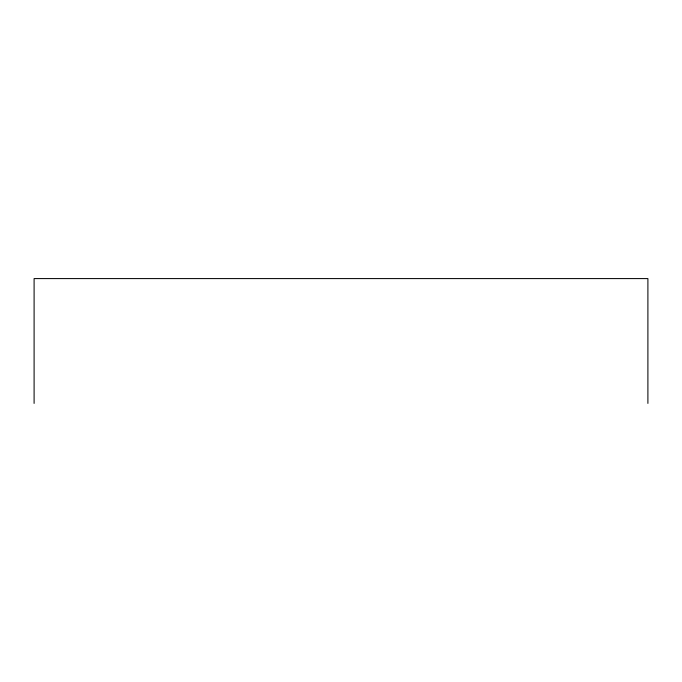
<?xml version="1.0" encoding="UTF-8"?>
<svg xmlns="http://www.w3.org/2000/svg" width="682" height="682" viewBox="0 0 682 682"><rect width="100%" height="100%" fill="white"/><g stroke="black" fill="none" stroke-linecap="round" stroke-linejoin="round"><path stroke-width="1.02" d="M647.9 403.412L647.9 278.588L34.1 278.588L34.1 403.412"/></g></svg>
